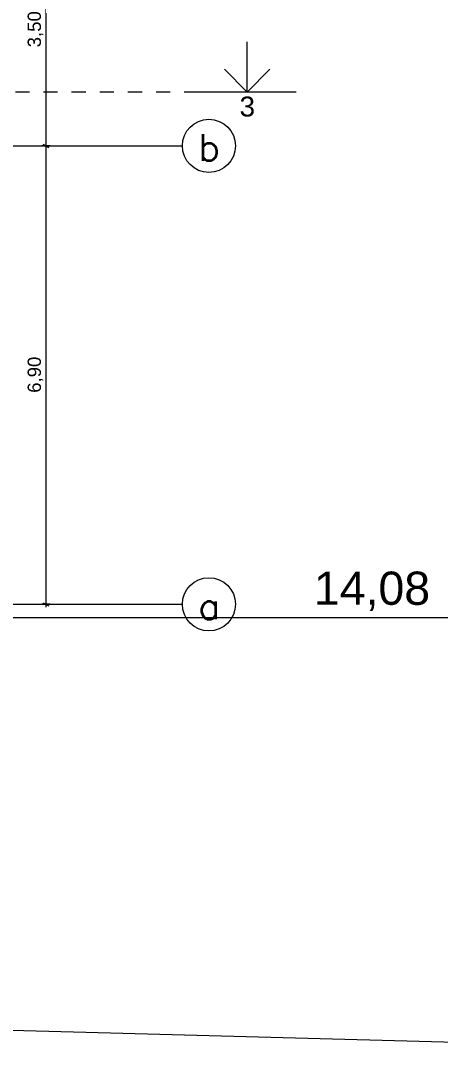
# Model space of a CAD drawing. Header units: metres. Extents: x 476297 to 476657, y 4620828 to 4621206.
# Drawn here: x 476434.24 to 476440.55, y 4620856.82 to 4620872.34 of the extents above; entities that cross this region are included whole.
import ezdxf

# ---------------------------------------------------------------- set-up
doc = ezdxf.new("R2010")
doc.units = ezdxf.units.M
doc.header["$MEASUREMENT"] = 0
doc.linetypes.add('Dashed', pattern=[0.423333, 0.211667, -0.211667])
for name, color, linetype in [('0_Pen_No__42_Pen_No__250', 7, 'Continuous'), ('Annotation - Text_Pen_No__7', 7, 'Continuous'), ('New.', 7, 'Continuous'), ('New_________ _________ ___2', 7, 'Continuous'), ('Newshenobebi', 7, 'Continuous'), ('zoma', 7, 'Continuous'), ('zoma_Pen_No__5', 7, 'Continuous')]:
    doc.layers.add(name, color=color, linetype=linetype)
doc.styles.add('GENERATED_STYLE_1', font='arial.ttf')
doc.styles.add('GENERATED_STYLE_2', font='arial.ttf')
doc.dimstyles.new('GENERATED_STYLE__10', dxfattribs={"dimtxt": 0.5, "dimasz": 0.228, "dimexe": 0.18, "dimexo": 0.003, "dimgap": 0.09, "dimtad": 1, "dimtih": 1, "dimtoh": 1, "dimzin": 0, "dimdsep": 46, "dimtxsty": 'GENERATED_STYLE_2', "dimblk": 'ARROWHEAD_2', "dimblk1": 'ARROWHEAD_2', "dimblk2": 'ARROWHEAD_2', "dimcen": 0.09, "dimclrd": 1, "dimclre": 1, "dimclrt": 1, "dimadec": 0, "dimazin": 0, "dimtfac": 1, "dimtdec": 4, "dimtmove": 0, "dimatfit": 3, "dimfxl": 1, "dimtolj": 1, "dimtzin": 0, "dimarcsym": 0})
doc.dimstyles.new('GENERATED_STYLE__11', dxfattribs={"dimtxt": 0.2, "dimasz": 0.064421, "dimexe": 0.18, "dimexo": 0.003, "dimgap": 0.09, "dimtad": 1, "dimzin": 0, "dimdsep": 46, "dimtxsty": 'GENERATED_STYLE_2', "dimblk": 'ARROWHEAD_2', "dimblk1": 'ARROWHEAD_2', "dimblk2": 'ARROWHEAD_2', "dimcen": 0.09, "dimclrd": 142, "dimclre": 142, "dimclrt": 142, "dimadec": 0, "dimazin": 0, "dimtfac": 1, "dimtdec": 4, "dimtmove": 0, "dimatfit": 3, "dimfxl": 1, "dimtolj": 1, "dimtzin": 0, "dimarcsym": 0})

# ---------------------------------------------------------------- blocks, each defined once
blk = doc.blocks.new('*D633', base_point=(476844.527, 4621385.791))
at = {"layer": 'zoma', "color": 142, "linetype": 'Continuous', "lineweight": 0, "transparency": 16777216}
for p, q in [((476434.681, 4620870.459), (476434.554, 4620870.459)), ((476434.575, 4620870.483), (476434.66, 4620870.434)), ((476434.618, 4620863.559), (476434.618, 4620870.459)), ((476434.681, 4620863.559), (476434.554, 4620863.559)), ((476434.575, 4620863.583), (476434.66, 4620863.534)), ((476434.618, 4620863.517), (476434.618, 4620863.559))]:
    blk.add_line(p, q, dxfattribs=at)
at = {"layer": 'zoma', "color": 142, "lineweight": 0, "transparency": 16777216, "insert": (476434.578, 4620866.742), "char_height": 0.2, "attachment_point": 7, "rotation": 90, "style": 'GENERATED_STYLE_2'}
blk.add_mtext('\\A1;{\\pql;\\fArial CYR|b0|i0|c204|p34;6,90}', dxfattribs=at)
blk = doc.blocks.new('ARROWHEAD_2')
at = {"color": 0, "linetype": 'Continuous', "lineweight": 0}
for p, q in [((0, 0), (-1, 0)), ((-0.378, -0.655), (0.378, 0.655))]:
    blk.add_line(p, q, dxfattribs=at)
blk = doc.blocks.new('*D634', base_point=(476844.527, 4621385.791))
at = {"layer": 'zoma', "color": 142, "linetype": 'Continuous', "lineweight": 0, "transparency": 16777216}
for p, q in [((476434.681, 4620873.959), (476434.554, 4620873.959)), ((476434.575, 4620873.983), (476434.66, 4620873.934)), ((476434.618, 4620870.459), (476434.618, 4620873.959)), ((476434.681, 4620870.459), (476434.554, 4620870.459)), ((476434.575, 4620870.483), (476434.66, 4620870.434))]:
    blk.add_line(p, q, dxfattribs=at)
at = {"layer": 'zoma', "color": 142, "lineweight": 0, "transparency": 16777216, "insert": (476434.578, 4620871.942), "char_height": 0.2, "attachment_point": 7, "rotation": 90, "style": 'GENERATED_STYLE_2'}
blk.add_mtext('\\A1;{\\pql;\\fArial CYR|b0|i0|c204|p34;3,50}', dxfattribs=at)
blk = doc.blocks.new('*D668', base_point=(476844.527, 4621385.791))
at = {"layer": 'zoma', "color": 1, "linetype": 'Continuous', "lineweight": 0, "transparency": 16777216}
for p, q in [((476432.549, 4620863.508), (476432.376, 4620863.208)), ((476432.462, 4620863.133), (476432.462, 4620863.583)), ((476446.454, 4620863.208), (476446.627, 4620863.508)), ((476446.541, 4620863.133), (476446.541, 4620863.583)), ((476432.316, 4620863.358), (476432.462, 4620863.358)), ((476432.462, 4620863.358), (476446.541, 4620863.358)), ((476446.541, 4620863.358), (476446.688, 4620863.358))]:
    blk.add_line(p, q, dxfattribs=at)
at = {"layer": 'zoma', "color": 1, "lineweight": 0, "transparency": 16777216, "insert": (476438.647, 4620863.458), "char_height": 0.5, "attachment_point": 7, "style": 'GENERATED_STYLE_2'}
blk.add_mtext('\\A1;{\\pql;\\fArial CYR|b0|i0|c204|p34;14,08}', dxfattribs=at)

msp = doc.modelspace()

# ---------------------------------------------------------------- linework, layer by layer
at = {"layer": '0_Pen_No__42_Pen_No__250', "color": 5, "linetype": 'Continuous', "lineweight": 0}
for centre in [(476437.068, 4620870.459), (476437.068, 4620863.559)]:
    msp.add_circle(centre, 0.4, dxfattribs=at)
at = {"layer": 'New_________ _________ ___2', "color": 1, "linetype": 'Continuous', "lineweight": 0}
msp.add_lwpolyline([(476353.191, 4620858.501), (476377.756, 4620858.832), (476408.097, 4620857.85), (476446.541, 4620856.815), (476446.54, 4620892.126), (476449.971, 4620892.139), (476449.97, 4620935.376), (476447.647, 4620935.376), (476437.793, 4620935.376), (476336.463, 4620935.356)], dxfattribs=at)
at = {"layer": 'Newshenobebi', "color": 1, "linetype": 'Continuous', "lineweight": 0}
for points in [[(476437.645, 4620871.269), (476437.645, 4620872.022)], [(476437.645, 4620871.269), (476437.304, 4620871.611)], [(476437.645, 4620871.269), (476437.986, 4620871.611)], [(476438.382, 4620871.269), (476436.908, 4620871.269)]]:
    msp.add_lwpolyline(points, dxfattribs=at)
at = {"layer": 'Newshenobebi', "color": 1, "linetype": 'Dashed', "lineweight": 0}
msp.add_lwpolyline([(476436.908, 4620871.269), (476385.835, 4620871.269)], dxfattribs=at)
at = {"layer": 'zoma_Pen_No__5', "color": 5, "linetype": 'Continuous', "lineweight": 0}
for p, q in [((476386.782, 4620870.459), (476436.668, 4620870.459)), ((476386.782, 4620870.459), (476436.668, 4620870.459)), ((476386.782, 4620863.559), (476436.668, 4620863.559)), ((476386.782, 4620863.559), (476436.668, 4620863.559))]:
    msp.add_line(p, q, dxfattribs=at)

# ---------------------------------------------------------------- texts
at = {"layer": 'Annotation - Text_Pen_No__7', "color": 5, "linetype": 'Continuous', "lineweight": 0, "char_height": 0.4, "attachment_point": 2}
for s, insert in [('\\A1;{\\pqc;\\Ftxt.shx;b}', (476437.07, 4620870.633)), ('\\A1;{\\pqc;\\Ftxt.shx;a}', (476437.07, 4620863.733))]:
    msp.add_mtext(s, dxfattribs=dict(at, insert=insert))
at = {"layer": 'New.', "color": 1, "linetype": 'Continuous', "lineweight": 0, "insert": (476437.645, 4620871.201), "char_height": 0.3, "attachment_point": 2, "style": 'GENERATED_STYLE_1'}
msp.add_mtext('\\A1;{\\pqc;\\fArial|b0|i0|c0|p34;3}', dxfattribs=at)

# ---------------------------------------------------------------- dimensions: what is measured, and where the dimension line sits
at = {"layer": 'zoma', "color": 142, "linetype": 'Continuous', "lineweight": 0}
for base, p1, p2, picture, middle in [((476434.618, 4620873.959), (476436.07, 4620870.459), (476435.146, 4620873.959), '*D634', (476434.478, 4620872.202)), ((476434.618, 4620870.459), (476436.07, 4620863.559), (476436.07, 4620870.459), '*D633', (476434.478, 4620867.002))]:
    dim = msp.add_linear_dim(base=base, p1=p1, p2=p2, angle=90, dimstyle='GENERATED_STYLE__11', dxfattribs=at)
    dim.commit()
    dim.dimension.update_dxf_attribs({"geometry": picture, "text_midpoint": middle, "dimtype": 160, "text_rotation": 90})
at = {"layer": 'zoma', "color": 1, "linetype": 'Continuous', "lineweight": 0}
dim = msp.add_linear_dim(base=(476446.541, 4620863.358), p1=(476432.462, 4620863.359), p2=(476446.541, 4620863.869), dimstyle='GENERATED_STYLE__10', dxfattribs=at)
dim.commit()
dim.dimension.update_dxf_attribs({"geometry": '*D668', "text_midpoint": (476439.487, 4620863.708), "dimtype": 160})

doc.saveas('drawing.dxf')
